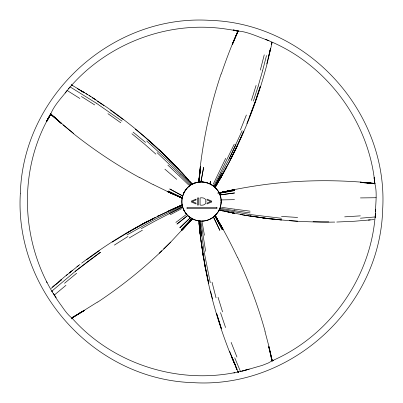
<?xml version="1.0" encoding="UTF-8"?>
<svg xmlns="http://www.w3.org/2000/svg" width="403" height="403" viewBox="0 0 403 403"><rect width="100%" height="100%" fill="white"/><g stroke="black" fill="none" stroke-linecap="round" stroke-linejoin="round"><path stroke-width="0.6" d="M375.455 211.827C375.717 202.644 377.223 191.989 374.835 183.556M375.324 217.781L375.389 213.096M221.061 203.147L221.126 202.019M375.566 209.107C373.385 273.279 332.404 333.996 273.728 360.07M198.966 179.97L198.744 182.075L200.669 166.464L199.032 182.03L200.447 166.379M199.011 182.03C186.634 183.214 178.257 197.626 183.355 209.016C187.4 219.282 200.84 224.305 210.588 218.889C217.474 215.398 221.821 207.51 221.061 199.807M199.299 177.799L198.83 182.05L200.623 166.444L198.855 182.05L199.268 178.307M199.485 176.433L199.702 174.559M199.923 172.686L200.064 171.436M200.356 168.943L200.503 167.693M199.43 176.585L199.717 174.197M199.933 172.408L200.074 171.215M200.362 168.827L200.503 167.638M199.248 180.247L199.102 181.436L199.263 180.171M200.316 166.353C204.14 134.97 211.016 103.954 221.061 73.971M182.206 197.949L182.871 195.289M220.637 205.873L220.728 205.449M271.889 42.239L271.36 44.703L271.874 42.345M272.045 42.864L267.043 64.006A181.703 181.693 -0.2 0 1 265.517 69.719C254.253 111.016 237.145 150.687 215.106 187.365C218.567 190.629 220.678 195.233 221.081 199.918L234.566 199.651M269.612 52.405L270.494 48.556L266.776 63.921M268.7 56.259L270.519 48.556M67.286 90.353C61.432 98.04 54.183 105.153 50.637 114.261C15.662 172.998 20.976 251.019 61.417 305.675C64.545 310.154 67.719 314.849 72.112 318.184C114.946 366.654 185.914 387.283 248.067 369.41M260.333 70.117L264.252 54.798M262.549 70.847L266.509 55.528M258.207 86.035L262.57 70.847M182.695 195.868L183.909 192.79M251.412 100.448L256.106 85.371M253.381 101.088L258.232 86.056M182.206 197.923L167.925 191.46L182.161 198.145L167.729 191.727L182.161 198.145M221.257 74.036C226.179 59.458 231.675 45.071 237.951 31.021L232.219 44.39L237.997 31.107M249.885 116.099L255.22 101.687L260.222 86.7L255.22 101.687L246.873 123.65M240.384 130.048L246.384 114.971M183.889 192.83C194.966 170.973 228.818 185.279 219.645 209.016C216.96 215.273 210.955 220.078 204.17 220.95C202.84 221.121 201.5 221.176 200.16 221.081C199.707 221.081 199.258 220.98 198.81 220.95C199.258 226.184 199.903 231.398 200.447 236.621M232.486 44.481L238.193 31.021M237.377 32.895L237.866 31.731M236.556 34.804L237.886 31.676M242.158 130.622L228.939 159.291L214.416 186.72L215.126 187.188M228.763 212.18L219.177 210.059L218.648 211.076L219.323 209.56M237.574 145.191L234.123 152.541M235.871 148.888L234.984 150.702L236.712 147.03M234.279 144.128L220.416 172.887M225.73 158.253L213.222 184.267M228.939 159.291L235.936 144.657M183.934 192.765L185.128 190.664M218.648 211.076L219.222 209.923M213.998 185.33L213.62 186.06L214.416 186.72L221.746 173.305M220.441 172.887L213.62 186.06L209.837 183.733L205.233 182.227M225.821 168.504L226.728 166.751M230.445 159.779L223.01 173.728M226.662 166.731L219 180.569L222.899 173.683M219.066 180.589L223.962 171.98M50.707 114.235L46.783 121.348L50.718 114.245L73.814 133.746M47.186 120.175L46.562 121.238L50.813 113.621M183.622 193.41L184.161 192.443M222.033 175.431L222.985 173.728M46.562 121.238L50.859 113.555M218.048 182.272L215.061 187.299M220.063 178.861L221.988 175.431L219 180.569M214.844 187.168L216.764 189.178L214.995 187.234L218.915 180.524M217.096 184L215.106 187.345L221.061 177.159M47.791 119.137L50.607 114.326M215.081 187.319L216.079 185.702M186.126 189.289L185.617 189.979M69.387 87.627L68.344 88.977M65.135 93.033C100.77 47.614 159.981 22.316 217.429 27.988C225.811 28.774 234.047 30.437 242.359 31.575C250.429 33.187 257.95 36.673 265.648 39.479C325.04 62.384 368.695 120.074 374.855 183.4L360.403 182.161L374.901 183.491L372.8 183.244M200.583 221.106L195.757 220.265L192.302 218.844L182.952 229.121L184.962 226.909M181.783 230.602L192.347 218.869L189.334 216.9M190.886 220.396L170.807 241.981L163.638 248.928M190.181 221.066L192.302 218.844L186.589 225.116M192.125 218.758L181.607 230.36L192.06 218.713L192.302 218.844M184.569 227.121L189.254 222.038M190.105 221.111L192.236 218.804M182.811 229.035L184.448 227.277M186.493 225.076L188.539 222.874M190.014 220.894L190.831 220.023M189.924 220.985L191.203 219.62M214.859 215.877L222.169 229.559L214.859 215.877L216.764 213.822L215.172 215.59L222.965 229.297L215.147 215.615L222.763 229.362L214.95 215.812M237.886 31.021L233.216 30.18L238.218 31.177M71.89 318.048L97.591 301.998M186.609 214.285L175.829 222.431M170.847 242.047C148.586 264.504 124.018 284.634 97.682 302.134M159.16 253.27L161.845 250.666M55.594 284.442L52.672 287.097L64.606 276.74L80.036 264.383M71.336 318.889L72.112 318.184M51.166 288.382L54.153 285.772M52.385 291.968L51.811 291.173L52.138 290.885M51.811 291.173L75.296 271.315M55.77 284.664L61.75 279.506L58.762 282.075M70.737 271.758L69.23 273.043L72.288 270.519M60.087 280.569L61.594 279.309M56.193 297.661L54.42 294.961L65.976 285.309M64.495 283.294L76.691 273.219M66.132 275.476L67.659 274.236M271.914 360.887L272.287 360.756L268.262 363.012L262.282 365.385L241.538 371.339M76.913 266.796L78.464 265.582M189.999 185.592L189.178 186.211M81.608 263.189C102.548 247.301 124.794 233.1 148.158 221.035L139.237 225.841M211.232 218.557L212.028 218.073M86.524 259.87L99.365 250.661M114.326 245.125L128.033 236.445M112.16 242.138L132.592 229.715L153.649 218.361L139.302 225.952L125.973 233.589M78.847 313.494L79.9 312.854M72.832 317.151L73.905 316.496M75.074 315.856L84.151 310.325M72.243 317.514L73.215 316.924M74.192 316.335L75.165 315.745M73.638 316.965L84.308 310.547L71.865 318.027M129.161 237.997L142.4 230.204M126.95 234.939L154.49 219.534L181.965 206.049M211.207 218.557L210.431 218.98M142.778 223.872L169.587 210.542M141.272 228.652L155.442 220.839L182.624 206.87L182.186 204.941L157.099 216.476M144.571 222.94L146.365 221.967M170.252 214.728L181.874 208.553M151.765 219.177L155.306 217.338M192.1 184.267L192.654 183.98M169.366 213.509L182.624 206.87C183.839 211.021 186.433 214.829 189.954 217.363M157.079 216.456L158.847 215.59M171.426 209.767L167.839 211.429L182.186 204.941L175.078 208.24M178.6 206.512L169.567 210.522M171.381 209.701L174.967 208.064M180.413 205.716L178.62 206.538L182.186 204.986M173.174 208.885L174.967 208.084M189.667 181.274L192.211 184.196L195.757 182.735L192.256 184.196L176.297 166.731M272.176 360.957L273.839 360.292L272.196 360.942M207.066 220.33L207.575 220.154M242.692 370.916L249.286 369.077M221.192 192.433L219.156 192.921L234.566 189.647C233.483 189.833 208.895 195.042 221.171 192.367C236.057 189.037 251.084 186.393 266.202 184.378C297.419 180.418 329.024 179.708 360.403 182.075M223.096 192.171L219.177 192.987L234.566 189.843L219.222 193.052L234.566 189.889L219.267 193.143L225.111 191.904M219.111 192.83L234.566 189.536M219.131 192.876L234.566 189.667M219.776 192.82L228.677 191.017M219.791 192.82L226.562 191.455M229.639 190.836L232.103 190.342M199.032 182.03L203.48 181.965M233.816 372.982L234.949 372.82M374.17 219.575L354.489 221.237L336.737 222.033M368.282 220.063L370.251 219.887M360.403 218.204L375.299 216.94M199.631 181.965L200.87 181.874M344.641 216.854L360.403 215.857M203.258 221.061L202.351 221.106M360.403 197.923L376.12 197.727M334.762 222.078L332.772 222.098A351.784 351.774 63.3 0 1 320.929 222.164L297.661 221.393L270.01 218.955L244.283 215.172L219.156 210.059L222.965 210.94M328.833 221.877L313.025 221.746M202.815 181.919L202.13 181.874M281.475 216.411L297.661 217.449M289.555 220.597L297.661 221.126M367.793 183.068L369.027 183.164M371.007 183.289L360.403 182.448L374.966 183.713M367.617 183.068L368.821 183.169M372.432 183.466L373.631 183.566M371.228 183.148L360.403 182.186L374.835 183.466L372.432 183.254M372.004 183.415L373.702 183.566M281.475 218.27L250.127 214.552L219.554 209.217L219.973 209.303M266.202 218.401L262.172 217.917M234.566 209.147L250.127 211.187M221.524 207.333L234.566 209.172M202.926 181.919L206.16 182.428M198.966 220.97L199.208 224.824M234.566 210.653L250.127 212.935M250.127 216.124L252.122 216.431M244.283 215.126L246.233 215.439M234.566 210.678L219.932 208.265L220.728 208.396M242.334 214.774L240.384 214.441L250.127 216.144M230.692 212.557L232.637 212.915L228.763 212.139M230.692 212.492L234.566 213.242L226.813 211.671M233.216 30.18L237.941 31.137M233.256 29.938L238.505 31.041M233.846 30.074L238.082 31.066M219.156 210.059L221.035 210.497M265.648 39.479L268.967 40.653M207.066 182.67L207.555 182.826M167.774 191.662L182.186 198.059L167.774 191.662L153.578 184.73M178.529 196.352L182.186 197.989M177.159 195.777L182.186 198.034L174.187 194.367M170.761 192.795L173.043 193.843M170.625 192.745L176.615 195.526M168.303 190.951L182.227 197.727M190.821 217.983L191.637 218.471M139.166 177.224L153.513 184.821M71.356 84.771L90.992 96.66L107.4 107.666A505.231 505.226 -45.2 0 1 117.031 114.573C137.126 129.499 156.107 145.941 173.552 163.895M139.1 177.335C116.145 164.696 94.257 150.138 73.724 133.856M209.988 183.798L212.225 185.063M71.356 84.796L72.399 85.391M77.356 88.605L84.131 92.7L80.746 90.64M82.605 91.461L84.287 92.478M69.961 86.831L96.11 103.062M94.272 98.856L92.589 97.813L95.929 99.939M67.175 90.509L79.905 98.498M81.386 96.483L94.735 104.941M89.31 95.622L90.972 96.685M85.97 93.516L87.627 94.579M97.435 101.224L103.989 105.651M96.11 103.037L122.033 121.127M107.928 113.666L120.814 122.809M110.452 110.165L123.182 119.555M213.242 185.768L213.756 186.171M62.984 124.89L73.346 133.338M131.887 133.72L144.435 143.997L155.926 154.158M133.081 132.083L145.569 142.42M135.252 129.096C149.624 140.859 163.291 153.478 176.207 166.822M53.8 116.653L55.206 117.857M57.085 119.459L58.022 120.265M61.724 123.514L50.702 113.908M51.267 114.452L56.042 118.553M56.994 119.374L58.43 120.603M164.892 169.164L176.716 179.35M146.652 140.919L169.829 162.369M147.624 139.589C161.432 151.8 174.65 164.681 186.987 178.378L181.652 172.555M159.094 149.795L165.003 155.351M157.054 152.606L180.126 174.655M167.86 165.094L179.239 175.874M162.082 152.541L163.542 153.936L160.601 151.165M169.346 159.623L167.88 158.228L177.647 168.147M179.259 175.854L188.735 185.017M173.507 163.94L174.902 165.316L173.552 163.875M176.252 166.777L177.668 168.147M189.999 184.619L190.574 185.194L180.146 174.635M169.829 162.349L191.128 184.332M177.647 168.172L184.378 175.411M188.362 179.773L185.702 176.872L190.951 182.781M190.972 182.735L192.236 184.196M185.587 212.925L186.282 213.786M186.146 213.731L185.637 213.046M54.42 294.961L53.357 293.364M215.126 215.635L216.189 217.429M215.635 216.779L215.016 215.726L222.809 229.337L215.061 215.681L220.451 225.151M216.255 217.832L217.806 220.461M223.096 229.252L215.172 215.57C223.383 229.236 230.803 243.362 237.644 257.764M215.081 215.655L217.237 219.489M217.857 220.582L218.471 221.68M219.086 222.773L220.013 224.416M220.627 225.509L221.247 226.602M221.035 226.199L221.62 227.247M184.161 210.557L183.622 209.59L183.934 210.235M46.562 281.762L47.096 282.825M237.73 371.294L238.238 372.357L237.75 371.294M204.256 262.282C209.253 290.739 216.97 318.718 227.171 345.744A187.738 187.727 -0.1 0 0 229.297 351.26L238.173 372.422M237.775 257.744C248.913 281.46 258.081 306.094 265.114 331.331M237.71 371.314L238.193 372.402M218.648 191.924L219.096 192.936M236.113 367.687L236.909 369.501L235.297 365.894M237.155 369.41L229.559 351.169M232.506 358.519L235.584 365.803L234.032 362.151M234.717 357.788L240.52 371.581M233.811 362.237L234.566 364.055M231.131 342.359L236.954 357.058M220.506 312.582L225.574 327.568M221.061 199.964L221.126 200.956M218.028 297.238L222.567 311.917M264.962 331.377L268.992 346.656L272.221 360.846L271.803 358.786M212.028 282.16L216.058 297.882M210.542 291.152L212.537 299.031M220.728 197.525L220.572 196.84M220.154 195.354L220.35 196.044M271.113 356.947L271.506 358.62M271.763 359.733L272.025 360.846M268.992 346.656L271.758 358.72M271.874 359.234L272.221 360.776M210.28 282.74L204.125 251.764M205.031 266.247L204.633 264.272L205.409 268.262M204.608 264.272L202.926 254.268M202.155 222.345L204.432 235.317M205.651 251.281L200.89 221.922M200.004 232.682L202.064 248.334M202.286 250.328L203.258 256.263L202.618 252.253M201.686 236.203L199.742 221.061L204.099 251.789M202.598 252.273L200.956 240.52M199.561 228.763L200.472 236.601M200.669 238.571L201.732 246.409M200.205 234.652L200.714 238.571M374.835 183.798L374.347 177.622M374.79 183.425L374.105 177.668L374.83 183.849M200.074 232.662L200.538 236.581L199.651 228.743M199.586 228.763L199.782 230.712M198.986 222.854L199.762 230.733M200.095 221.081L200.14 221.524M182.247 205.369A19.938 19.938 0 0 1 182.247 197.631M20.352 193.208C14.201 290.895 95.35 379.863 193.208 382.649C290.895 388.799 379.863 307.65 382.649 209.792C388.799 112.105 307.65 23.137 209.792 20.352C112.105 14.201 23.137 95.35 20.352 193.208M198.901 179.97L198.699 182.075L200.336 166.353L198.901 179.97M205.938 201.465C206.311 204.875 202.649 205.621 200.074 205.051L200.074 197.949C202.608 197.374 206.301 198.165 205.938 201.465M203.616 167.416L200.956 181.874L203.616 167.416M210.744 181.234L209.837 183.733L210.744 181.234M243.75 131.131L237.443 145.166L230.315 159.734L237.443 145.166L243.75 131.131M234.939 150.682L233.191 154.334L234.939 150.682M232.264 156.147L231.352 157.966L232.304 156.173M187.345 223.408L181.209 229.826L191.949 218.648L187.345 223.408M188.206 219.776L179.773 227.836L190.418 217.696L188.206 219.776M187.717 215.479L177.003 224.048L187.717 215.479M87.738 261.572L75.296 271.295L100.513 252.233L87.738 261.572M211.716 201.953L207.001 203.968L207.001 203.082L210.744 201.535L207.001 200.004L207.001 199.142L211.716 201.132L211.716 201.953M195.999 199.142L191.284 201.132L191.284 201.953L195.999 203.968L195.999 203.082L192.256 201.535L195.999 200.004L195.999 199.142M234.566 190.528L219.313 193.233L234.566 190.528M234.566 192.966L219.998 194.916L234.566 192.966M198.412 197.949L197.46 197.949L197.46 205.051L198.412 205.051L198.412 197.949M216.92 207.424L187.032 207.424L187.032 208.618L216.92 208.618L216.92 207.424M281.475 219.932L266.202 218.27L250.127 215.988L266.202 218.27L281.475 219.932M234.566 213.333L232.637 212.98L234.566 213.353M180.015 194.493L169.744 188.957L182.67 195.954L180.015 194.493M61.573 123.736L50.637 114.15L61.573 123.736M166.444 156.792L163.522 154.001L166.444 156.792M219.842 230.315L213.464 217.051L219.842 230.315M233.08 360.403L231.534 356.751L233.08 360.403M221.479 328.898L216.698 313.821L221.479 328.898M271.204 357.078L268.725 346.741L272.025 360.997L271.204 357.078M208.683 283.249L204.059 260.222L201.576 244.414L205.54 268.217L208.683 283.249"/></g></svg>
